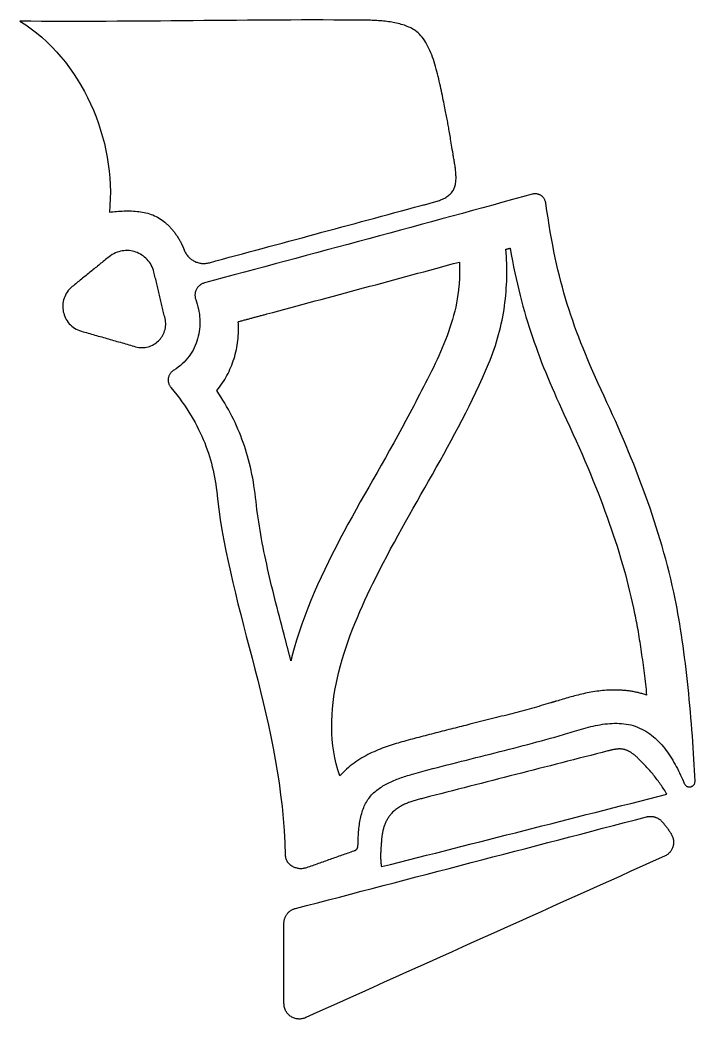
# Model space of a CAD drawing. Header units: metres. Extents: x 90.4 to 135.4, y -149.6 to -83.
import ezdxf

# ---------------------------------------------------------------- set-up
doc = ezdxf.new("R2010")
doc.units = ezdxf.units.M

msp = doc.modelspace()

# ---------------------------------------------------------------- linework, layer by layer
for points in [[(119.247158, -91.962986), (119.220234, -91.799918), (119.19458, -91.64447), (119.170196, -91.496388), (119.147082, -91.355164), (119.124984, -91.22029), (119.103648, -91.091258), (119.083328, -90.96756), (119.06377, -90.848688), (119.04472, -90.734134), (119.026178, -90.623644), (119.008144, -90.516456), (118.990364, -90.412316), (118.972838, -90.310462), (118.955566, -90.21064), (118.938294, -90.112342), (118.921022, -90.01506), (118.90375, -89.91854), (118.886224, -89.82202), (118.868444, -89.724992), (118.850156, -89.627202), (118.83136, -89.528142), (118.812056, -89.42705), (118.79199, -89.323672), (118.771162, -89.2175), (118.749318, -89.108026), (118.726458, -88.994742), (118.702582, -88.877394), (118.677436, -88.75522), (118.65102, -88.627966), (118.623334, -88.49487), (118.594124, -88.355678), (118.56339, -88.209882), (118.531132, -88.057228), (118.49862, -87.90178), (118.4656, -87.7443), (118.431818, -87.584788), (118.397274, -87.423752), (118.361714, -87.261446), (118.325138, -87.098378), (118.287546, -86.934548), (118.24843, -86.770464), (118.208044, -86.606634), (118.166134, -86.443312), (118.1227, -86.280752), (118.077488, -86.119208), (118.030244, -85.959188), (117.980968, -85.800946), (117.92966, -85.64499), (117.876066, -85.491574), (117.820186, -85.340952), (117.761766, -85.193378), (117.700806, -85.04936), (117.637052, -84.909152), (117.570504, -84.773262), (117.500908, -84.641944), (117.428264, -84.515452), (117.352318, -84.39404), (117.27307, -84.278216), (117.190266, -84.168234), (117.103906, -84.064602), (117.01399, -83.967574), (116.920264, -83.877404), (116.822474, -83.7946), (116.72062, -83.719162), (116.640102, -83.66633), (116.556282, -83.616292), (116.469414, -83.568794), (116.379752, -83.523836), (116.28755, -83.481418), (116.192808, -83.44154), (116.09578, -83.403948), (115.99672, -83.368642), (115.895628, -83.335622), (115.792758, -83.304634), (115.688364, -83.275932), (115.582446, -83.249262), (115.475512, -83.22437), (115.367308, -83.20151), (115.258342, -83.180428), (115.148614, -83.161124), (115.038378, -83.143344), (114.927888, -83.127088), (114.817144, -83.112356), (114.7064, -83.099148), (114.59591, -83.087464), (114.485674, -83.07705), (114.375946, -83.067906), (114.26698, -83.059778), (114.15903, -83.05292), (114.052096, -83.047078), (113.946432, -83.041998), (113.842038, -83.037934), (113.739168, -83.034632), (113.638076, -83.032092), (113.539016, -83.030314), (113.441988, -83.029044), (112.72647, -83.02244), (112.009682, -83.017614), (111.291878, -83.014312), (110.573058, -83.012534), (109.853222, -83.012026), (109.132624, -83.012534), (108.411264, -83.014312), (107.689142, -83.017106), (106.966512, -83.020662), (106.243374, -83.02498), (105.519728, -83.03006), (104.795574, -83.035648), (104.071166, -83.041744), (103.346504, -83.048094), (102.621588, -83.054698), (101.896672, -83.061302), (101.171756, -83.067906), (100.44684, -83.07451), (99.722178, -83.08086), (98.99777, -83.086956), (98.273616, -83.092544), (97.54997, -83.097624), (96.826832, -83.101942), (96.104202, -83.105498), (95.38208, -83.108292), (94.66072, -83.11007), (93.940122, -83.110578), (93.220286, -83.11007), (92.501466, -83.108038), (91.783662, -83.104736), (91.066874, -83.09991), (90.351356, -83.093306), (90.731848, -83.338416), (91.101672, -83.599782), (91.460828, -83.876642), (91.809062, -84.168488), (92.14612, -84.474812), (92.471748, -84.794598), (92.785946, -85.127592), (93.08846, -85.473032), (93.379036, -85.830156), (93.65742, -86.198456), (93.923358, -86.57717), (94.17685, -86.96579), (94.417642, -87.363554), (94.64548, -87.769954), (94.860364, -88.184228), (95.061786, -88.605868), (95.249746, -89.034112), (95.42399, -89.468452), (95.584264, -89.908126), (95.730568, -90.352626), (95.862648, -90.80119), (95.98025, -91.25331), (96.08312, -91.708224), (96.171004, -92.165424), (96.243902, -92.624148), (96.30156, -93.083888), (96.343724, -93.543882), (96.37014, -94.003368), (96.380808, -94.461838), (96.37522, -94.918784), (96.353376, -95.373444), (96.315276, -95.82531), (96.435418, -95.810832), (96.556576, -95.79737), (96.678496, -95.784924), (96.801178, -95.773748), (96.924368, -95.763842), (97.048066, -95.75546), (97.172018, -95.748856), (97.296224, -95.74403), (97.42043, -95.740982), (97.544636, -95.739966), (97.668588, -95.741236), (97.792286, -95.744792), (97.91573, -95.750634), (98.038412, -95.759016), (98.160586, -95.770192), (98.281998, -95.784162), (98.402394, -95.800926), (98.521774, -95.820992), (98.640138, -95.844106), (98.757232, -95.870522), (98.873056, -95.900494), (98.987356, -95.934022), (99.099878, -95.97136), (99.210876, -96.012508), (99.319842, -96.057466), (99.42703, -96.106488), (99.531932, -96.159828), (99.634802, -96.217486), (99.735132, -96.279716), (99.833176, -96.346518), (99.92868, -96.418146), (100.02139, -96.4946), (100.066094, -96.533716), (100.110036, -96.57334), (100.15347, -96.613726), (100.196396, -96.65462), (100.238814, -96.696022), (100.280724, -96.737932), (100.322126, -96.78035), (100.362766, -96.823276), (100.402898, -96.866964), (100.442522, -96.91116), (100.481638, -96.955864), (100.519992, -97.001076), (100.557838, -97.046796), (100.595176, -97.09277), (100.631752, -97.139252), (100.66782, -97.186242), (100.70338, -97.23374), (100.738178, -97.281746), (100.772468, -97.330006), (100.805996, -97.378774), (100.839016, -97.42805), (100.871274, -97.47758), (100.903024, -97.527618), (100.934012, -97.578164), (100.964492, -97.628964), (100.99421, -97.680272), (101.02342, -97.731834), (101.051868, -97.78365), (101.079808, -97.835974), (101.106986, -97.888552), (101.133656, -97.941638), (101.159564, -97.994978), (101.164136, -98.004376), (101.168708, -98.014028), (101.17328, -98.023934), (101.177852, -98.03384), (101.182424, -98.044), (101.186996, -98.05416), (101.191568, -98.064574), (101.19614, -98.074988), (101.200712, -98.085656), (101.205284, -98.096324), (101.209856, -98.107246), (101.214428, -98.118168), (101.219, -98.129344), (101.223572, -98.14052), (101.228144, -98.151696), (101.232716, -98.163126), (101.237542, -98.174556), (101.242368, -98.18624), (101.247194, -98.197924), (101.25202, -98.209608), (101.256846, -98.221546), (101.261672, -98.233484), (101.266498, -98.245422), (101.271324, -98.257614), (101.27615, -98.269806), (101.280976, -98.281998), (101.285802, -98.294444), (101.290628, -98.30689), (101.295708, -98.319336), (101.300788, -98.331782), (101.305868, -98.344482), (101.310948, -98.357182), (101.336856, -98.41865), (101.365558, -98.478086), (101.3968, -98.535744), (101.430328, -98.591624), (101.466142, -98.645472), (101.504242, -98.697288), (101.544628, -98.747072), (101.587046, -98.794824), (101.631242, -98.84029), (101.67747, -98.883724), (101.725476, -98.924872), (101.77526, -98.963734), (101.826568, -99.00031), (101.8794, -99.034346), (101.933502, -99.066096), (101.989128, -99.095306), (102.046024, -99.121976), (102.103936, -99.146106), (102.162864, -99.167696), (102.222808, -99.186746), (102.283768, -99.203002), (102.34549, -99.216464), (102.407974, -99.227132), (102.470966, -99.235006), (102.534466, -99.240086), (102.598474, -99.242372), (102.662736, -99.24161), (102.727252, -99.2378), (102.792022, -99.230942), (102.856792, -99.221036), (102.921562, -99.208082), (102.986332, -99.191826), (103.428038, -99.0727), (103.869744, -98.953574), (104.31145, -98.834448), (104.753156, -98.715322), (105.194862, -98.596196), (105.636568, -98.47707), (106.078274, -98.357944), (106.51998, -98.238818), (106.961686, -98.119692), (107.403392, -98.000566), (107.845098, -97.88144), (108.286804, -97.762314), (108.72851, -97.643188), (109.170216, -97.524062), (109.611922, -97.404936), (110.053628, -97.28581), (110.495334, -97.166684), (110.93704, -97.047558), (111.378746, -96.928432), (111.820452, -96.809306), (112.262158, -96.69018), (112.703864, -96.571054), (113.14557, -96.451928), (113.587276, -96.332802), (114.028982, -96.213676), (114.470688, -96.09455), (114.912394, -95.975424), (115.3541, -95.856298), (115.795806, -95.737172), (116.237512, -95.618046), (116.679218, -95.49892), (117.120924, -95.379794), (117.191282, -95.361506), (117.263164, -95.343218), (117.336316, -95.32493), (117.410738, -95.306388), (117.486176, -95.287846), (117.562376, -95.268796), (117.639084, -95.249492), (117.7163, -95.22968), (117.79377, -95.209106), (117.871494, -95.188024), (117.949218, -95.16618), (118.026688, -95.14332), (118.103904, -95.119444), (118.180358, -95.094552), (118.256304, -95.06839), (118.331234, -95.040958), (118.405148, -95.012256), (118.477792, -94.98203), (118.549166, -94.95028), (118.618762, -94.916752), (118.68658, -94.881446), (118.75262, -94.844362), (118.816628, -94.805246), (118.87835, -94.764098), (118.937532, -94.720918), (118.994174, -94.675452), (119.048022, -94.627446), (119.098822, -94.577154), (119.146574, -94.524322), (119.191024, -94.46895), (119.231918, -94.410784), (119.269256, -94.349824), (119.299228, -94.292928), (119.325898, -94.233746), (119.34952, -94.172024), (119.370094, -94.10827), (119.387874, -94.04223), (119.40286, -93.974412), (119.415306, -93.904816), (119.425212, -93.833442), (119.432832, -93.760544), (119.438166, -93.686122), (119.441468, -93.61043), (119.442738, -93.533722), (119.44223, -93.455998), (119.439944, -93.377258), (119.436134, -93.297756), (119.4308, -93.217746), (119.423942, -93.137228), (119.416068, -93.056456), (119.406924, -92.97543), (119.396764, -92.894404), (119.385842, -92.813378), (119.374158, -92.732606), (119.361966, -92.652088), (119.349266, -92.572078), (119.336312, -92.492576), (119.323104, -92.413836), (119.309642, -92.335858), (119.296434, -92.258896), (119.283226, -92.183204), (119.270272, -92.108782), (119.257826, -92.03563), (119.245888, -91.964002)], [(134.057644, -121.599452), (133.963156, -121.153936), (133.86435, -120.710706), (133.76148, -120.270016), (133.6548, -119.831612), (133.544056, -119.39524), (133.429502, -118.961154), (133.311138, -118.5291), (133.189218, -118.098824), (133.063488, -117.670326), (132.934202, -117.243606), (132.80136, -116.81841), (132.665216, -116.394738), (132.525516, -115.97259), (132.382514, -115.551712), (132.236464, -115.132104), (132.087112, -114.713512), (131.934712, -114.295936), (131.779264, -113.879376), (131.620768, -113.463578), (131.459224, -113.048542), (131.294886, -112.634268), (131.127754, -112.220502), (130.958082, -111.807244), (130.785616, -111.39424), (130.61061, -110.98149), (130.433064, -110.568994), (130.252978, -110.156498), (130.070606, -109.744002), (129.885948, -109.331252), (129.699004, -108.918248), (129.509774, -108.50499), (129.318512, -108.091478), (129.121662, -107.665774), (128.931416, -107.249214), (128.74752, -106.841036), (128.569974, -106.440732), (128.398524, -106.047286), (128.232916, -105.659936), (128.072896, -105.27792), (127.918464, -104.900476), (127.769366, -104.527096), (127.625602, -104.156764), (127.486918, -103.788718), (127.35306, -103.422196), (127.223774, -103.056436), (127.09906, -102.690676), (126.978664, -102.324154), (126.862332, -101.956108), (126.750064, -101.585776), (126.641606, -101.212142), (126.536958, -100.834698), (126.435612, -100.452682), (126.337568, -100.065332), (126.242826, -99.671886), (126.150878, -99.271328), (126.061978, -98.86315), (125.975618, -98.44659), (125.891798, -98.020632), (125.810264, -97.584768), (125.730762, -97.138236), (125.653292, -96.68002), (125.5776, -96.209612), (125.503432, -95.725996), (125.430788, -95.228664), (125.423676, -95.187008), (125.414786, -95.146622), (125.403864, -95.107252), (125.391164, -95.069152), (125.376686, -95.032068), (125.36043, -94.996254), (125.34265, -94.96171), (125.323092, -94.928436), (125.30201, -94.896686), (125.279404, -94.866206), (125.255528, -94.83725), (125.230128, -94.809818), (125.203458, -94.78391), (125.175518, -94.759526), (125.146308, -94.736666), (125.116082, -94.71533), (125.084586, -94.695772), (125.052074, -94.677992), (125.018546, -94.66199), (124.984256, -94.647766), (124.94895, -94.63532), (124.912882, -94.624652), (124.876052, -94.616016), (124.838714, -94.609158), (124.800614, -94.604332), (124.762006, -94.601538), (124.72289, -94.600776), (124.683266, -94.602046), (124.643134, -94.605602), (124.602748, -94.61119), (124.562108, -94.619064), (124.521214, -94.629224), (123.873768, -94.807532), (123.219972, -94.98711), (122.560334, -95.167958), (121.895362, -95.350076), (121.22531, -95.53321), (120.550432, -95.71736), (119.87149, -95.902272), (119.188484, -96.087946), (118.502176, -96.274382), (117.812566, -96.46158), (117.120416, -96.649286), (116.42598, -96.837246), (115.729512, -97.025714), (115.03152, -97.214182), (114.332512, -97.402904), (113.632742, -97.591626), (112.932718, -97.780348), (112.232694, -97.968816), (111.533178, -98.157284), (110.834678, -98.345244), (110.137194, -98.53295), (109.441488, -98.720148), (108.747814, -98.906584), (108.05668, -99.092258), (107.36834, -99.27717), (106.683302, -99.46132), (106.00182, -99.644454), (105.324402, -99.826572), (104.651302, -100.00742), (103.983028, -100.186998), (103.319834, -100.365306), (102.662228, -100.54209), (102.618286, -100.555044), (102.575614, -100.570284), (102.534212, -100.587556), (102.49408, -100.60686), (102.455218, -100.627942), (102.417626, -100.650802), (102.381558, -100.67544), (102.34676, -100.701856), (102.313486, -100.729796), (102.281736, -100.75926), (102.251764, -100.790248), (102.223316, -100.822506), (102.196646, -100.856034), (102.171754, -100.890832), (102.14864, -100.9269), (102.127304, -100.963984), (102.108, -101.002084), (102.090474, -101.040946), (102.07498, -101.08057), (102.061518, -101.120956), (102.050088, -101.162104), (102.040944, -101.20376), (102.033832, -101.245924), (102.029006, -101.288596), (102.026466, -101.331522), (102.026212, -101.374702), (102.028244, -101.418136), (102.032816, -101.461824), (102.039928, -101.505512), (102.049326, -101.5492), (102.061518, -101.592634), (102.07625, -101.636068), (102.132892, -101.79812), (102.18293, -101.961442), (102.226618, -102.12578), (102.263956, -102.29088), (102.29469, -102.456742), (102.319074, -102.622858), (102.336854, -102.789228), (102.348284, -102.955598), (102.35311, -103.121714), (102.351332, -103.287322), (102.34295, -103.452168), (102.328218, -103.615998), (102.306882, -103.778812), (102.278688, -103.940102), (102.24389, -104.099868), (102.202488, -104.257856), (102.154482, -104.413812), (102.099618, -104.567482), (102.03815, -104.718612), (101.970078, -104.867202), (101.895148, -105.012744), (101.81336, -105.155238), (101.724968, -105.29443), (101.629718, -105.430066), (101.52761, -105.561892), (101.418644, -105.689654), (101.30282, -105.813098), (101.180138, -105.932224), (101.050598, -106.046778), (100.913946, -106.156252), (100.770436, -106.260646), (100.620068, -106.359706), (100.581714, -106.385106), (100.545138, -106.411776), (100.510594, -106.439716), (100.478082, -106.468926), (100.447348, -106.499406), (100.418646, -106.530902), (100.391976, -106.563414), (100.367338, -106.596942), (100.344732, -106.631232), (100.324158, -106.666284), (100.305616, -106.702098), (100.28936, -106.738674), (100.275136, -106.775758), (100.262944, -106.813604), (100.253038, -106.851958), (100.245164, -106.890566), (100.239576, -106.929682), (100.23602, -106.969052), (100.23475, -107.008676), (100.235512, -107.0483), (100.23856, -107.087924), (100.243894, -107.127802), (100.251514, -107.167426), (100.26142, -107.20705), (100.273358, -107.24642), (100.287582, -107.285536), (100.304346, -107.324398), (100.323396, -107.362752), (100.344732, -107.400852), (100.368354, -107.438444), (100.394262, -107.475274), (100.42271, -107.511596), (100.618036, -107.752896), (100.805234, -107.992164), (100.984558, -108.2294), (101.156008, -108.464858), (101.320092, -108.698792), (101.476556, -108.931202), (101.625908, -109.162342), (101.768148, -109.392212), (101.90353, -109.621066), (102.032308, -109.849158), (102.154482, -110.076488), (102.270306, -110.303056), (102.380034, -110.529116), (102.48392, -110.754922), (102.581964, -110.980474), (102.67442, -111.206026), (102.761288, -111.431832), (102.843076, -111.657892), (102.919784, -111.884206), (102.991666, -112.111282), (103.058722, -112.338866), (103.121206, -112.567466), (103.179372, -112.797082), (103.233474, -113.027714), (103.283512, -113.259616), (103.329994, -113.493042), (103.372666, -113.727992), (103.412036, -113.96472), (103.448104, -114.203226), (103.481124, -114.443764), (103.51135, -114.686334), (103.538782, -114.93119), (103.620062, -115.621562), (103.716328, -116.313712), (103.826564, -117.008148), (103.949754, -117.704616), (104.084882, -118.40337), (104.230424, -119.104664), (104.385618, -119.808752), (104.549194, -120.515634), (104.719882, -121.22531), (104.896666, -121.938034), (105.07853, -122.65406), (105.264204, -123.373388), (105.452672, -124.096018), (105.642664, -124.822458), (105.833164, -125.552708), (106.022902, -126.286768), (106.210862, -127.024892), (106.396028, -127.76708), (106.57713, -128.51384), (106.752898, -129.264918), (106.922316, -130.020568), (107.084368, -130.781044), (107.237784, -131.546346), (107.381548, -132.316728), (107.51439, -133.092444), (107.635294, -133.873494), (107.74299, -134.659878), (107.836462, -135.45185), (107.91444, -136.249664), (107.975908, -137.05332), (108.01985, -137.863072), (108.044996, -138.67892), (108.048552, -138.740896), (108.056426, -138.801094), (108.068618, -138.859514), (108.084874, -138.916156), (108.10494, -138.970766), (108.128816, -139.023344), (108.156248, -139.07389), (108.186982, -139.122404), (108.220764, -139.168886), (108.257594, -139.213082), (108.297472, -139.254992), (108.33989, -139.294616), (108.384848, -139.3317), (108.432092, -139.366498), (108.481622, -139.398756), (108.533184, -139.428474), (108.586524, -139.455652), (108.641388, -139.480036), (108.697776, -139.501626), (108.755434, -139.520422), (108.814362, -139.536424), (108.874052, -139.549632), (108.934504, -139.559792), (108.995718, -139.566904), (109.05744, -139.570968), (109.119416, -139.571984), (109.181392, -139.569698), (109.243368, -139.564364), (109.30509, -139.555728), (109.366304, -139.54379), (109.42701, -139.528296), (109.486954, -139.509246), (109.585252, -139.474448), (109.68355, -139.43965), (109.781848, -139.404852), (109.880146, -139.370054), (109.978444, -139.335256), (110.076742, -139.300458), (110.17504, -139.26566), (110.273338, -139.230862), (110.371636, -139.196064), (110.469934, -139.161266), (110.568232, -139.126468), (110.66653, -139.09167), (110.764828, -139.056872), (110.863126, -139.022074), (110.961424, -138.987276), (111.059722, -138.952478), (111.15802, -138.91768), (111.256318, -138.882882), (111.354616, -138.848084), (111.452914, -138.813286), (111.551212, -138.778488), (111.64951, -138.74369), (111.747808, -138.708892), (111.846106, -138.674094), (111.944404, -138.639296), (112.042702, -138.604498), (112.141, -138.5697), (112.239298, -138.534902), (112.337596, -138.500104), (112.435894, -138.465306), (112.534192, -138.430508), (112.63249, -138.39571), (112.646714, -138.392408), (112.660684, -138.388598), (112.6744, -138.38428), (112.687862, -138.379454), (112.70107, -138.373866), (112.714024, -138.36777), (112.72647, -138.361166), (112.738662, -138.354054), (112.7506, -138.346434), (112.76203, -138.33856), (112.773206, -138.330178), (112.783874, -138.321288), (112.794288, -138.31189), (112.804194, -138.302238), (112.813592, -138.292078), (112.822736, -138.281664), (112.831372, -138.270742), (112.8395, -138.259566), (112.84712, -138.247882), (112.854486, -138.235944), (112.861344, -138.223752), (112.867694, -138.211306), (112.873536, -138.198606), (112.87887, -138.185652), (112.883442, -138.172444), (112.887506, -138.158982), (112.891062, -138.145266), (112.89411, -138.131296), (112.89665, -138.117072), (112.898428, -138.102594), (112.899698, -138.088116), (112.90046, -138.073384), (112.903508, -137.954766), (112.907064, -137.836148), (112.911382, -137.717784), (112.916462, -137.599674), (112.922304, -137.481818), (112.929162, -137.36447), (112.93729, -137.24763), (112.946434, -137.131298), (112.956848, -137.015728), (112.968532, -136.90092), (112.98174, -136.787128), (112.996472, -136.674098), (113.012728, -136.562084), (113.030762, -136.45134), (113.050574, -136.341866), (113.072164, -136.233662), (113.095786, -136.126728), (113.12144, -136.021318), (113.149126, -135.917432), (113.179098, -135.81507), (113.211356, -135.714486), (113.246154, -135.61568), (113.283492, -135.518906), (113.32337, -135.424164), (113.365788, -135.331454), (113.411, -135.240776), (113.459006, -135.152384), (113.51006, -135.066278), (113.564162, -134.982712), (113.621312, -134.901686), (113.681764, -134.8232), (113.745518, -134.747254), (113.809272, -134.676896), (113.875566, -134.60857), (113.944146, -134.542276), (114.015012, -134.47776), (114.08791, -134.415022), (114.163094, -134.354316), (114.24031, -134.295388), (114.319304, -134.237984), (114.40033, -134.182358), (114.483134, -134.128256), (114.567716, -134.075932), (114.654076, -134.025132), (114.74196, -133.975856), (114.831368, -133.92785), (114.9223, -133.881368), (115.014502, -133.836156), (115.107974, -133.792214), (115.202716, -133.749796), (115.298728, -133.708394), (115.395756, -133.668262), (115.4938, -133.6294), (115.59286, -133.591554), (115.692936, -133.554724), (115.793774, -133.51891), (115.895374, -133.484112), (115.997736, -133.450076), (116.100606, -133.417056), (116.203984, -133.384798), (116.30787, -133.353302), (116.412264, -133.322568), (116.516912, -133.292596), (116.621814, -133.263132), (116.936774, -133.176518), (117.25275, -133.090666), (117.569996, -133.005576), (117.888004, -132.921248), (118.207028, -132.837682), (118.52656, -132.754624), (118.8466, -132.672074), (119.167148, -132.590032), (119.48795, -132.508498), (119.808752, -132.427218), (120.129554, -132.346446), (120.450102, -132.265928), (120.770396, -132.185664), (121.090182, -132.105654), (121.40946, -132.025644), (121.727976, -131.945888), (122.045476, -131.866132), (122.36196, -131.786376), (122.677428, -131.70662), (122.991372, -131.626864), (123.304046, -131.546854), (123.614942, -131.46659), (123.924314, -131.386072), (124.231654, -131.3053), (124.536962, -131.224274), (124.840238, -131.14274), (125.141228, -131.060952), (125.439932, -130.978656), (125.735842, -130.895852), (126.029212, -130.812286), (126.319788, -130.728212), (126.607316, -130.643376), (126.751842, -130.599942), (126.897892, -130.555746), (127.045466, -130.510788), (127.194564, -130.465576), (127.344932, -130.42011), (127.49657, -130.374898), (127.649478, -130.330194), (127.803402, -130.285998), (127.958088, -130.242818), (128.11379, -130.200908), (128.270254, -130.160522), (128.427226, -130.121914), (128.584706, -130.085592), (128.742694, -130.051556), (128.900936, -130.02006), (129.059432, -129.991612), (129.218182, -129.966212), (129.376932, -129.944368), (129.535682, -129.92608), (129.694178, -129.911856), (129.85242, -129.90195), (130.010408, -129.896616), (130.167888, -129.895854), (130.32486, -129.900426), (130.48107, -129.910332), (130.636518, -129.925826), (130.791204, -129.947162), (130.944874, -129.974594), (131.097528, -130.00863), (131.248912, -130.04927), (131.39928, -130.097022), (131.548124, -130.151886), (131.69265, -130.212846), (131.83362, -130.279648), (131.971034, -130.352038), (132.104892, -130.429762), (132.235194, -130.51282), (132.362194, -130.600704), (132.485892, -130.693414), (132.606288, -130.790442), (132.723382, -130.891788), (132.837428, -130.997198), (132.948426, -131.106672), (133.056376, -131.219702), (133.161278, -131.336034), (133.263132, -131.455668), (133.362192, -131.57835), (133.458458, -131.703826), (133.55193, -131.831842), (133.642862, -131.962144), (133.731, -132.094478), (133.816598, -132.228844), (133.899656, -132.364734), (133.980428, -132.502148), (134.05866, -132.640832), (134.134606, -132.780532), (134.208266, -132.920994), (134.27964, -133.061964), (134.348982, -133.203442), (134.416292, -133.34492), (134.481316, -133.486398), (134.544562, -133.627622), (134.605776, -133.768338), (134.665212, -133.908292), (134.681468, -133.94309), (134.70001, -133.97484), (134.720584, -134.003542), (134.74319, -134.02945), (134.76732, -134.052564), (134.792974, -134.072884), (134.820152, -134.09041), (134.848346, -134.105142), (134.877556, -134.117334), (134.907528, -134.126732), (134.938008, -134.13359), (134.968996, -134.137908), (134.999984, -134.139686), (135.031226, -134.138924), (135.062214, -134.135876), (135.092948, -134.130288), (135.123174, -134.122414), (135.152638, -134.112254), (135.181086, -134.099808), (135.208518, -134.085076), (135.23468, -134.068058), (135.259318, -134.049008), (135.282432, -134.027672), (135.303768, -134.004304), (135.323072, -133.978904), (135.34009, -133.951726), (135.354822, -133.922516), (135.367014, -133.891274), (135.376412, -133.858254), (135.383016, -133.823456), (135.386318, -133.78688), (135.386318, -133.748526), (135.371078, -133.392164), (135.353806, -133.02869), (135.334756, -132.658612), (135.313674, -132.282438), (135.290814, -131.90093), (135.266176, -131.514596), (135.23976, -131.12369), (135.211566, -130.729228), (135.181594, -130.331464), (135.149844, -129.93116), (135.116316, -129.52857), (135.08101, -129.124456), (135.04418, -128.71958), (135.005572, -128.314196), (134.96544, -127.909066), (134.923784, -127.504698), (134.880604, -127.1016), (134.835646, -126.700534), (134.789418, -126.301754), (134.741666, -125.906022), (134.69239, -125.513846), (134.64159, -125.125988), (134.58952, -124.742702), (134.535926, -124.36475), (134.481062, -123.99264), (134.424928, -123.62688), (134.367524, -123.268232), (134.30885, -122.91695), (134.248906, -122.573796), (134.187692, -122.239278), (134.125208, -121.914158), (134.061454, -121.59869)], [(96.293178, -98.797872), (96.21647, -98.860102), (96.139762, -98.922332), (96.063054, -98.984562), (95.986346, -99.046792), (95.909638, -99.109022), (95.83293, -99.171252), (95.756222, -99.233482), (95.679514, -99.295712), (95.602806, -99.357942), (95.526098, -99.420172), (95.44939, -99.482402), (95.372682, -99.544632), (95.295974, -99.606862), (95.219266, -99.669092), (95.142558, -99.731322), (95.06585, -99.793552), (94.989142, -99.855782), (94.912434, -99.918012), (94.835726, -99.980242), (94.759018, -100.042472), (94.68231, -100.104702), (94.605602, -100.166932), (94.528894, -100.229162), (94.452186, -100.291392), (94.375478, -100.353622), (94.29877, -100.415852), (94.222062, -100.478082), (94.145354, -100.540312), (94.068646, -100.602542), (93.991938, -100.664772), (93.91523, -100.727002), (93.838522, -100.789232), (93.742002, -100.873306), (93.653864, -100.961952), (93.573854, -101.054916), (93.501972, -101.151436), (93.437964, -101.251512), (93.382084, -101.354382), (93.334078, -101.459792), (93.293692, -101.567488), (93.26118, -101.676962), (93.236288, -101.787706), (93.218762, -101.899466), (93.208856, -102.011734), (93.206316, -102.124256), (93.210888, -102.236524), (93.222826, -102.34803), (93.241876, -102.45852), (93.268038, -102.56774), (93.301058, -102.674928), (93.340936, -102.77983), (93.387672, -102.882192), (93.441012, -102.981506), (93.500956, -103.077264), (93.567504, -103.169212), (93.640656, -103.257096), (93.720158, -103.340154), (93.80601, -103.418132), (93.897958, -103.490776), (93.996002, -103.557578), (94.100142, -103.61803), (94.210378, -103.671878), (94.326456, -103.718614), (94.448376, -103.757984), (94.561406, -103.790242), (94.674436, -103.8225), (94.787466, -103.854758), (94.900496, -103.887016), (95.013526, -103.919274), (95.126556, -103.951532), (95.239586, -103.98379), (95.352616, -104.016048), (95.465646, -104.048306), (95.578676, -104.080564), (95.691706, -104.112822), (95.804736, -104.14508), (95.917766, -104.177338), (96.030796, -104.209596), (96.143826, -104.241854), (96.256856, -104.274112), (96.369886, -104.30637), (96.482916, -104.338628), (96.595946, -104.370886), (96.708976, -104.403144), (96.822006, -104.435402), (96.935036, -104.46766), (97.048066, -104.499918), (97.161096, -104.532176), (97.274126, -104.564434), (97.387156, -104.596692), (97.500186, -104.62895), (97.613216, -104.661208), (97.726246, -104.693466), (97.839276, -104.725724), (97.952306, -104.757982), (98.065336, -104.79024), (98.173794, -104.817164), (98.28149, -104.836214), (98.388424, -104.847644), (98.494088, -104.851962), (98.598482, -104.848914), (98.701098, -104.839008), (98.801936, -104.822498), (98.900742, -104.799638), (98.997262, -104.770428), (99.090988, -104.735376), (99.18192, -104.694482), (99.269804, -104.648), (99.35464, -104.596184), (99.43592, -104.539288), (99.51339, -104.477566), (99.586796, -104.411272), (99.656138, -104.34066), (99.720908, -104.26573), (99.781106, -104.18699), (99.836224, -104.10444), (99.886262, -104.018334), (99.930966, -103.92918), (99.970082, -103.836978), (100.003102, -103.741982), (100.030026, -103.644192), (100.0506, -103.544116), (100.064824, -103.442008), (100.07219, -103.337868), (100.072444, -103.232204), (100.065332, -103.125016), (100.050854, -103.016558), (100.028502, -102.907084), (100.005388, -102.810564), (99.982274, -102.714044), (99.95916, -102.617524), (99.936046, -102.521004), (99.912932, -102.424484), (99.889818, -102.327964), (99.866704, -102.231444), (99.84359, -102.134924), (99.820476, -102.038404), (99.797362, -101.941884), (99.774248, -101.845364), (99.751134, -101.748844), (99.72802, -101.652324), (99.704906, -101.555804), (99.681792, -101.459284), (99.658678, -101.362764), (99.635564, -101.266244), (99.61245, -101.169724), (99.589336, -101.073204), (99.566222, -100.976684), (99.543108, -100.880164), (99.519994, -100.783644), (99.49688, -100.687124), (99.473766, -100.590604), (99.450652, -100.494084), (99.427538, -100.397564), (99.404424, -100.301044), (99.38131, -100.204524), (99.358196, -100.108004), (99.335082, -100.011484), (99.311968, -99.914964), (99.288854, -99.818444), (99.255072, -99.695254), (99.214178, -99.57689), (99.166426, -99.463352), (99.11207, -99.354894), (99.051618, -99.251516), (98.98507, -99.153472), (98.913188, -99.060508), (98.835972, -98.973132), (98.75393, -98.891344), (98.667316, -98.815144), (98.576638, -98.744786), (98.481896, -98.68027), (98.383852, -98.62185), (98.282506, -98.569526), (98.178366, -98.523298), (98.071686, -98.48342), (97.96272, -98.450146), (97.851976, -98.423476), (97.739708, -98.40341), (97.62617, -98.390202), (97.51187, -98.383852), (97.397062, -98.384614), (97.282, -98.392488), (97.167192, -98.407474), (97.052892, -98.429826), (96.939354, -98.459798), (96.826832, -98.49739), (96.715834, -98.542602), (96.606614, -98.595688), (96.49968, -98.656648), (96.395286, -98.725736), (96.293686, -98.802952)], [(115.82146, -131.142232), (115.697254, -131.17703), (115.57127, -131.213352), (115.443508, -131.250944), (115.314222, -131.290314), (115.183666, -131.331208), (115.05184, -131.37388), (114.918744, -131.418584), (114.784886, -131.465066), (114.650266, -131.51358), (114.514884, -131.56438), (114.378994, -131.617466), (114.24285, -131.672838), (114.106452, -131.730496), (113.970054, -131.790694), (113.83391, -131.853432), (113.69802, -131.918964), (113.562384, -131.98729), (113.42751, -132.05841), (113.293144, -132.132578), (113.159794, -132.209794), (113.02746, -132.290058), (112.896396, -132.373624), (112.766602, -132.460492), (112.638332, -132.550916), (112.511586, -132.644642), (112.386618, -132.742178), (112.263682, -132.84327), (112.142778, -132.948172), (112.02416, -133.056884), (111.907828, -133.16966), (111.794036, -133.2865), (111.682784, -133.407658), (111.556038, -133.010402), (111.44758, -132.610352), (111.356902, -132.208016), (111.283242, -131.803648), (111.226092, -131.397248), (111.184944, -130.98907), (111.15929, -130.579622), (111.148368, -130.168904), (111.15167, -129.75717), (111.168942, -129.344674), (111.199422, -128.93167), (111.242348, -128.518412), (111.297466, -128.105154), (111.364014, -127.69215), (111.441484, -127.279654), (111.529368, -126.86792), (111.627158, -126.457202), (111.734346, -126.0475), (111.85017, -125.639322), (111.974122, -125.232922), (112.105694, -124.8283), (112.244378, -124.425964), (112.389412, -124.025914), (112.540542, -123.628404), (112.697006, -123.233942), (112.858296, -122.842528), (113.023904, -122.454416), (113.193322, -122.06986), (113.365788, -121.689114), (113.540794, -121.312432), (113.717832, -120.940068), (113.896394, -120.572276), (114.126264, -120.108726), (114.359944, -119.646954), (114.59718, -119.187214), (114.837718, -118.728998), (115.081304, -118.272306), (115.32743, -117.817138), (115.576096, -117.362986), (115.82654, -116.90985), (116.078762, -116.45773), (116.332508, -116.006372), (116.58727, -115.555522), (116.842794, -115.104926), (117.098572, -114.654584), (117.354604, -114.204242), (117.610382, -113.7539), (117.865652, -113.303304), (118.12016, -112.8522), (118.373398, -112.400588), (118.625112, -111.948214), (118.875048, -111.494824), (119.122952, -111.040418), (119.368316, -110.584742), (119.610886, -110.127796), (119.850408, -109.669326), (120.086628, -109.209078), (120.319038, -108.746798), (120.547384, -108.282486), (120.771412, -107.815888), (120.990868, -107.347004), (121.205244, -106.87558), (121.414286, -106.401362), (121.61774, -105.92435), (121.717562, -105.680764), (121.812558, -105.437686), (121.902728, -105.195116), (121.988326, -104.953054), (122.069352, -104.711246), (122.145806, -104.469946), (122.217942, -104.229154), (122.285506, -103.988616), (122.348752, -103.748586), (122.407934, -103.50881), (122.462798, -103.269542), (122.513598, -103.030528), (122.560334, -102.791768), (122.60326, -102.553262), (122.642122, -102.315264), (122.677174, -102.07752), (122.708416, -101.84003), (122.736102, -101.602794), (122.759978, -101.365812), (122.780298, -101.12883), (122.797316, -100.892102), (122.810778, -100.655628), (122.820938, -100.419408), (122.827796, -100.183188), (122.831352, -99.947222), (122.83186, -99.711256), (122.82932, -99.475544), (122.823732, -99.239832), (122.815096, -99.00412), (122.803666, -98.768662), (122.789442, -98.533204), (122.772424, -98.297746), (122.78106, -98.29546), (122.789696, -98.293174), (122.798332, -98.290888), (122.806968, -98.288602), (122.815604, -98.286316), (122.82424, -98.28403), (122.832876, -98.281744), (122.841512, -98.279458), (122.850148, -98.277172), (122.858784, -98.274886), (122.86742, -98.2726), (122.876056, -98.270314), (122.884692, -98.268028), (122.893328, -98.265742), (122.901964, -98.263456), (122.9106, -98.26117), (122.919236, -98.258884), (122.927872, -98.256598), (122.936508, -98.254312), (122.945144, -98.252026), (122.95378, -98.24974), (122.962416, -98.247454), (122.971052, -98.245168), (122.979688, -98.242882), (122.988324, -98.240596), (122.99696, -98.23831), (123.005596, -98.236024), (123.014232, -98.233738), (123.022868, -98.231452), (123.031504, -98.229166), (123.04014, -98.22688), (123.048776, -98.224594), (123.125484, -98.64598), (123.20397, -99.058222), (123.284488, -99.462082), (123.367038, -99.858068), (123.45162, -100.246434), (123.538488, -100.627942), (123.627642, -101.002846), (123.719082, -101.371654), (123.812808, -101.734874), (123.909074, -102.093014), (124.00788, -102.446582), (124.10948, -102.796086), (124.21362, -103.142034), (124.320554, -103.48468), (124.430536, -103.824786), (124.543312, -104.162606), (124.659136, -104.498648), (124.778008, -104.833674), (124.900182, -105.167938), (125.025658, -105.501948), (125.154436, -105.836212), (125.286516, -106.170984), (125.422152, -106.507026), (125.561344, -106.844846), (125.704092, -107.184698), (125.85065, -107.527344), (126.001018, -107.873038), (126.155196, -108.222288), (126.313438, -108.575602), (126.475744, -108.933488), (126.642114, -109.296454), (126.812548, -109.665008), (127.031242, -110.138464), (127.244094, -110.605062), (127.451358, -111.065056), (127.653034, -111.518446), (127.849122, -111.96574), (128.039622, -112.406938), (128.224788, -112.842548), (128.40462, -113.27257), (128.579372, -113.697512), (128.749044, -114.117374), (128.913636, -114.532664), (129.073148, -114.943382), (129.227834, -115.349782), (129.377694, -115.752118), (129.522982, -116.150898), (129.663698, -116.546122), (129.799842, -116.938044), (129.931668, -117.326918), (130.058922, -117.712998), (130.182112, -118.096538), (130.300984, -118.477792), (130.415792, -118.857014), (130.526536, -119.234458), (130.63347, -119.610124), (130.736594, -119.98452), (130.835908, -120.3579), (130.931666, -120.730518), (131.023868, -121.102374), (131.112514, -121.473976), (131.197604, -121.845324), (131.279392, -122.216926), (131.358132, -122.588782), (131.38785, -122.734324), (131.417314, -122.882152), (131.446524, -123.032012), (131.47548, -123.183904), (131.503928, -123.337828), (131.532122, -123.493784), (131.560062, -123.651518), (131.587748, -123.811284), (131.61518, -123.972828), (131.642358, -124.135896), (131.669028, -124.300742), (131.695444, -124.467112), (131.721606, -124.635006), (131.747514, -124.80417), (131.772914, -124.974858), (131.79806, -125.146816), (131.822952, -125.320044), (131.84759, -125.494288), (131.87172, -125.669548), (131.895596, -125.846078), (131.919218, -126.02337), (131.942332, -126.201678), (131.965192, -126.380748), (131.987798, -126.56058), (132.01015, -126.741174), (132.031994, -126.922276), (132.053584, -127.10414), (132.07492, -127.286512), (132.095748, -127.469138), (132.116322, -127.652272), (132.136642, -127.83566), (132.156454, -128.019302), (132.09397, -127.998474), (132.031232, -127.978408), (131.967986, -127.95885), (131.904486, -127.940054), (131.840732, -127.921766), (131.776724, -127.90424), (131.712462, -127.887222), (131.647946, -127.870966), (131.583176, -127.855472), (131.517898, -127.840486), (131.452366, -127.826262), (131.38658, -127.812546), (131.32054, -127.799592), (131.254246, -127.7874), (131.187698, -127.775716), (131.120896, -127.764794), (131.05384, -127.75438), (130.98653, -127.744728), (130.918966, -127.735838), (130.851148, -127.727456), (130.783076, -127.719836), (130.71475, -127.712724), (130.64617, -127.706374), (130.577336, -127.700786), (130.508248, -127.695706), (130.438906, -127.691388), (130.36931, -127.687832), (130.29946, -127.684784), (130.229356, -127.682498), (130.159252, -127.68072), (130.088894, -127.679704), (130.018282, -127.67945), (129.883662, -127.68072), (129.74955, -127.684276), (129.615946, -127.690118), (129.483104, -127.697992), (129.35077, -127.707898), (129.219198, -127.719836), (129.088388, -127.733552), (128.95834, -127.749046), (128.829054, -127.766318), (128.70053, -127.785114), (128.572768, -127.805434), (128.446022, -127.827278), (128.320038, -127.850392), (128.19507, -127.874776), (128.071118, -127.900176), (127.948182, -127.926592), (127.826262, -127.954024), (127.705358, -127.982472), (127.58547, -128.011682), (127.466852, -128.0414), (127.34925, -128.07188), (127.232918, -128.102868), (127.117856, -128.134364), (127.004064, -128.166114), (126.891542, -128.198118), (126.78029, -128.230376), (126.670562, -128.262634), (126.562104, -128.294892), (126.45517, -128.326896), (126.34976, -128.358646), (126.24562, -128.390142), (126.143004, -128.421384), (126.130558, -128.425194), (126.118366, -128.429004), (126.106174, -128.432814), (126.093982, -128.436624), (126.08179, -128.440434), (126.069598, -128.444244), (126.057406, -128.448054), (126.045214, -128.451864), (126.033022, -128.455674), (126.02083, -128.459484), (126.008638, -128.463294), (125.996446, -128.467104), (125.984254, -128.470914), (125.972062, -128.474724), (125.95987, -128.478534), (125.947678, -128.482344), (125.935486, -128.4859), (125.923294, -128.489456), (125.911102, -128.493012), (125.89891, -128.496568), (125.886718, -128.500124), (125.874526, -128.50368), (125.862334, -128.507236), (125.850396, -128.510792), (125.838458, -128.514348), (125.82652, -128.517904), (125.814582, -128.52146), (125.802644, -128.525016), (125.790706, -128.528572), (125.778768, -128.532128), (125.76683, -128.535684), (125.754892, -128.53924), (125.599444, -128.585214), (125.44298, -128.631188), (125.2855, -128.676908), (125.127258, -128.722374), (124.968, -128.767586), (124.80798, -128.812798), (124.646944, -128.857756), (124.485146, -128.90246), (124.322586, -128.947164), (124.15901, -128.991868), (123.994672, -129.036318), (123.829572, -129.080768), (123.66371, -129.124964), (123.496832, -129.16916), (123.329192, -129.213356), (123.16079, -129.257552), (122.991626, -129.301494), (122.8217, -129.345436), (122.651012, -129.389378), (122.479562, -129.43332), (122.30735, -129.477262), (122.134376, -129.521204), (121.960894, -129.5654), (121.78665, -129.609596), (121.611644, -129.653792), (121.435876, -129.697988), (121.2596, -129.742438), (121.082562, -129.786888), (120.904762, -129.831338), (120.726454, -129.876042), (120.547384, -129.920746), (120.367806, -129.965704), (120.227344, -130.000756), (120.086628, -130.036062), (119.945658, -130.071368), (119.804434, -130.106674), (119.662956, -130.142234), (119.521224, -130.177794), (119.379238, -130.213354), (119.237252, -130.249168), (119.095012, -130.284982), (118.952518, -130.32105), (118.810024, -130.357118), (118.667276, -130.393186), (118.524528, -130.429508), (118.38178, -130.46583), (118.239032, -130.502406), (118.09603, -130.538982), (117.953028, -130.575812), (117.810026, -130.612642), (117.667024, -130.649726), (117.524276, -130.68681), (117.381528, -130.724148), (117.23878, -130.761486), (117.096032, -130.799078), (116.953538, -130.83667), (116.811044, -130.874516), (116.668804, -130.912616), (116.526564, -130.950716), (116.384578, -130.98907), (116.242846, -131.027424), (116.101368, -131.066032), (115.960144, -131.104894), (115.81892, -131.143756)], [(104.916224, -103.122476), (104.975914, -103.106474), (105.035604, -103.090472), (105.095294, -103.07447), (105.154984, -103.058468), (105.214674, -103.042466), (105.274364, -103.026464), (105.334054, -103.010462), (105.393744, -102.99446), (105.453434, -102.978458), (105.513124, -102.962456), (105.572814, -102.946454), (105.632504, -102.930452), (105.692194, -102.91445), (105.751884, -102.898448), (105.811574, -102.882446), (105.871264, -102.866444), (105.930954, -102.850442), (105.990644, -102.83444), (106.050334, -102.818438), (106.110024, -102.802436), (106.169714, -102.786434), (106.229404, -102.770432), (106.289094, -102.75443), (106.348784, -102.738428), (106.408474, -102.722426), (106.468164, -102.706424), (106.527854, -102.690422), (106.587544, -102.67442), (106.647234, -102.658418), (106.706924, -102.642416), (106.766614, -102.626414), (106.826304, -102.610412), (107.227624, -102.502716), (107.629452, -102.394766), (108.031534, -102.286816), (108.434124, -102.178612), (108.837222, -102.070408), (109.240574, -101.96195), (109.64418, -101.853492), (110.04804, -101.745034), (110.4519, -101.636322), (110.856014, -101.52761), (111.260128, -101.418898), (111.664242, -101.310186), (112.068356, -101.201474), (112.472216, -101.092762), (112.876076, -100.98405), (113.279682, -100.875338), (113.683034, -100.766626), (114.086132, -100.657914), (114.488722, -100.549202), (114.891058, -100.440744), (115.292886, -100.332286), (115.694206, -100.223828), (116.095018, -100.115624), (116.495068, -100.00742), (116.89461, -99.89947), (117.29339, -99.79152), (117.691408, -99.683824), (118.088664, -99.576128), (118.484904, -99.468686), (118.880382, -99.361498), (119.274844, -99.25431), (119.66829, -99.147376), (119.670322, -99.19716), (119.6721, -99.246944), (119.673878, -99.296728), (119.675402, -99.346512), (119.676672, -99.396296), (119.677688, -99.44608), (119.678704, -99.495864), (119.679466, -99.545648), (119.679974, -99.595432), (119.680482, -99.645216), (119.680736, -99.695), (119.680736, -99.744784), (119.680482, -99.794568), (119.680228, -99.844352), (119.67972, -99.894136), (119.678958, -99.94392), (119.677942, -99.993704), (119.676672, -100.043742), (119.675402, -100.09378), (119.673878, -100.143818), (119.6721, -100.193856), (119.670068, -100.243894), (119.667782, -100.293932), (119.665242, -100.34397), (119.662702, -100.394008), (119.659908, -100.444046), (119.65686, -100.494084), (119.653558, -100.544122), (119.650002, -100.59416), (119.646192, -100.644198), (119.642128, -100.694236), (119.63781, -100.744274), (119.6086, -101.0285), (119.57177, -101.311202), (119.527574, -101.592634), (119.476266, -101.872542), (119.4181, -102.150926), (119.353584, -102.42804), (119.282718, -102.703884), (119.20601, -102.978204), (119.123714, -103.251254), (119.036084, -103.523034), (118.943374, -103.793544), (118.845838, -104.062784), (118.743984, -104.330754), (118.637812, -104.597708), (118.52783, -104.863392), (118.414292, -105.12806), (118.297452, -105.391458), (118.177818, -105.65384), (118.05539, -105.915206), (117.930676, -106.175302), (117.80393, -106.434382), (117.675152, -106.692446), (117.545104, -106.949494), (117.413786, -107.20578), (117.281452, -107.46105), (117.14861, -107.715304), (117.015514, -107.968796), (116.882418, -108.221272), (116.749576, -108.472986), (116.617242, -108.723938), (116.485924, -108.973874), (116.355622, -109.223048), (116.093748, -109.720888), (115.82781, -110.217204), (115.558316, -110.71225), (115.285774, -111.20628), (115.010692, -111.699548), (114.733578, -112.192054), (114.45494, -112.684052), (114.175286, -113.175796), (113.895124, -113.66754), (113.614962, -114.159538), (113.335308, -114.65179), (113.05667, -115.144804), (112.779556, -115.63858), (112.504474, -116.133372), (112.231932, -116.62918), (111.962692, -117.126512), (111.697008, -117.625368), (111.435388, -118.126256), (111.17834, -118.629176), (110.926626, -119.134382), (110.6805, -119.641874), (110.44047, -120.15216), (110.207298, -120.66524), (109.981238, -121.181368), (109.762798, -121.700798), (109.55274, -122.223784), (109.351318, -122.75058), (109.159294, -123.281186), (108.976922, -123.81611), (108.804964, -124.355352), (108.643674, -124.899166), (108.493814, -125.447552), (108.491528, -125.456442), (108.489242, -125.465332), (108.486956, -125.474222), (108.48467, -125.483112), (108.482384, -125.492002), (108.480352, -125.500892), (108.47832, -125.509782), (108.476288, -125.518672), (108.474256, -125.527562), (108.472224, -125.536452), (108.470192, -125.545342), (108.46816, -125.554232), (108.466128, -125.563122), (108.464096, -125.572012), (108.462064, -125.580902), (108.460032, -125.589792), (108.458, -125.598682), (108.455968, -125.607572), (108.453936, -125.616462), (108.451904, -125.625352), (108.449872, -125.634242), (108.44784, -125.643132), (108.445808, -125.652022), (108.443776, -125.660912), (108.441744, -125.669802), (108.439712, -125.678692), (108.43768, -125.687582), (108.435648, -125.696472), (108.433616, -125.705362), (108.431584, -125.714252), (108.429552, -125.723142), (108.42752, -125.732032), (108.415582, -125.686058), (108.403644, -125.640338), (108.391706, -125.594618), (108.379768, -125.548898), (108.36783, -125.503178), (108.355892, -125.457458), (108.343954, -125.411738), (108.332016, -125.366018), (108.320078, -125.320298), (108.30814, -125.274578), (108.296202, -125.228858), (108.284264, -125.183138), (108.272326, -125.137418), (108.260388, -125.091698), (108.24845, -125.045978), (108.236512, -125.000258), (108.224574, -124.954538), (108.212636, -124.908818), (108.200698, -124.863098), (108.18876, -124.817378), (108.176822, -124.771658), (108.164884, -124.725938), (108.152946, -124.680218), (108.141008, -124.634752), (108.12907, -124.589286), (108.117132, -124.54382), (108.105194, -124.498354), (108.093256, -124.452888), (108.081318, -124.407422), (108.06938, -124.361956), (108.057442, -124.31649), (108.045504, -124.271024), (107.966764, -123.970034), (107.888278, -123.67006), (107.8103, -123.371102), (107.73283, -123.07316), (107.655868, -122.776234), (107.579668, -122.480324), (107.50423, -122.18543), (107.429554, -121.891552), (107.355894, -121.598436), (107.28325, -121.306336), (107.211622, -121.015252), (107.141264, -120.725184), (107.072176, -120.435878), (107.004358, -120.147588), (106.93781, -119.86006), (106.872786, -119.573548), (106.809286, -119.287798), (106.747564, -119.003064), (106.687366, -118.719092), (106.6292, -118.436136), (106.572812, -118.153942), (106.518456, -117.87251), (106.466132, -117.592094), (106.41584, -117.31244), (106.367834, -117.033548), (106.322114, -116.755418), (106.27868, -116.47805), (106.237786, -116.201444), (106.199432, -115.9256), (106.163618, -115.650518), (106.130344, -115.376198), (106.099864, -115.10264), (106.069892, -114.836194), (106.037126, -114.57305), (106.001312, -114.312954), (105.96245, -114.055906), (105.92054, -113.801906), (105.875328, -113.5507), (105.827068, -113.302288), (105.775506, -113.056416), (105.720896, -112.813338), (105.662984, -112.572546), (105.60177, -112.334294), (105.537254, -112.098328), (105.469182, -111.864648), (105.397808, -111.633), (105.322878, -111.403384), (105.244392, -111.1758), (105.16235, -110.949994), (105.076752, -110.725966), (104.987598, -110.503462), (104.894888, -110.282736), (104.798368, -110.06328), (104.698038, -109.845348), (104.594152, -109.628686), (104.486456, -109.413294), (104.374696, -109.198918), (104.259126, -108.985558), (104.139746, -108.773214), (104.016302, -108.561632), (103.888794, -108.350812), (103.757222, -108.140754), (103.621586, -107.931204), (103.481886, -107.722162), (103.577898, -107.602274), (103.670608, -107.4801), (103.76027, -107.355894), (103.846884, -107.22991), (103.930196, -107.101894), (104.01046, -106.9721), (104.087422, -106.840274), (104.161082, -106.70667), (104.23144, -106.571542), (104.29875, -106.434636), (104.362758, -106.296206), (104.423464, -106.156252), (104.480868, -106.014774), (104.534716, -105.872026), (104.585262, -105.727754), (104.632506, -105.582212), (104.676448, -105.435654), (104.716834, -105.287826), (104.753918, -105.138728), (104.787446, -104.988614), (104.817418, -104.837484), (104.844088, -104.685592), (104.867202, -104.532684), (104.88676, -104.379014), (104.902762, -104.224582), (104.915208, -104.069388), (104.924098, -103.913686), (104.929432, -103.757222), (104.930956, -103.60025), (104.928924, -103.44277), (104.923336, -103.285036), (104.913938, -103.126794)], [(131.564888, -132.21208), (131.539996, -132.188966), (131.515104, -132.165852), (131.489958, -132.142992), (131.464558, -132.120132), (131.439158, -132.097526), (131.413504, -132.07492), (131.387596, -132.052568), (131.361434, -132.03047), (131.335272, -132.008626), (131.308856, -131.987036), (131.282186, -131.9657), (131.255262, -131.944872), (131.228084, -131.924298), (131.200652, -131.904232), (131.172966, -131.88442), (131.145026, -131.865116), (131.116832, -131.84632), (131.088384, -131.828032), (131.059682, -131.810252), (131.030726, -131.79298), (131.001516, -131.77647), (130.972052, -131.760468), (130.942334, -131.745228), (130.912108, -131.730496), (130.881628, -131.716526), (130.850894, -131.703318), (130.819906, -131.690872), (130.78841, -131.679188), (130.75666, -131.668266), (130.724656, -131.65836), (130.692144, -131.649216), (130.659378, -131.641088), (130.62585, -131.633722), (130.592322, -131.627372), (130.558794, -131.622038), (130.525012, -131.61772), (130.49123, -131.614164), (130.457448, -131.61137), (130.423666, -131.609592), (130.38963, -131.608576), (130.355594, -131.608322), (130.321558, -131.60883), (130.287522, -131.6101), (130.253486, -131.611878), (130.21945, -131.614418), (130.185414, -131.617466), (130.151378, -131.621022), (130.117342, -131.625086), (130.083306, -131.629658), (130.04927, -131.634738), (130.015234, -131.640326), (129.981198, -131.646422), (129.947162, -131.652772), (129.913126, -131.65963), (129.87909, -131.666742), (129.845308, -131.674108), (129.811526, -131.681728), (129.777744, -131.689602), (129.743962, -131.69773), (129.710434, -131.705858), (129.676906, -131.71424), (129.643378, -131.722622), (129.60985, -131.731004), (129.576576, -131.73964), (129.192528, -131.837938), (128.80848, -131.936236), (128.424432, -132.034534), (128.040384, -132.132832), (127.656336, -132.23113), (127.272288, -132.329428), (126.88824, -132.427726), (126.504192, -132.526024), (126.120144, -132.624322), (125.736096, -132.72262), (125.352048, -132.820918), (124.968, -132.919216), (124.583952, -133.017514), (124.199904, -133.115812), (123.815856, -133.21411), (123.431808, -133.312408), (123.04776, -133.410706), (122.663712, -133.509004), (122.279664, -133.607302), (121.895616, -133.7056), (121.511568, -133.803898), (121.12752, -133.902196), (120.743472, -134.000494), (120.359424, -134.098792), (119.975376, -134.19709), (119.591328, -134.295388), (119.20728, -134.393686), (118.823232, -134.491984), (118.439184, -134.590282), (118.055136, -134.68858), (117.671088, -134.786878), (117.28704, -134.885176), (117.214904, -134.903718), (117.142514, -134.922514), (117.070124, -134.941564), (116.99748, -134.960868), (116.924836, -134.98068), (116.852192, -135.000746), (116.779802, -135.02132), (116.707412, -135.042656), (116.635276, -135.0645), (116.563394, -135.087106), (116.491766, -135.110474), (116.420646, -135.134604), (116.34978, -135.159496), (116.279422, -135.185404), (116.209572, -135.212328), (116.140484, -135.240268), (116.071904, -135.269478), (116.004086, -135.299704), (115.93703, -135.3312), (115.87099, -135.363966), (115.805712, -135.398256), (115.74145, -135.433816), (115.678204, -135.4709), (115.615974, -135.509508), (115.55476, -135.54964), (115.494816, -135.59155), (115.436142, -135.635238), (115.378738, -135.680704), (115.322604, -135.727948), (115.267994, -135.77697), (115.214654, -135.828024), (115.162838, -135.88111), (115.122198, -135.92556), (115.082828, -135.971026), (115.044728, -136.017508), (115.008152, -136.065006), (114.972846, -136.11352), (114.93881, -136.162796), (114.906044, -136.213088), (114.874548, -136.264142), (114.844576, -136.315958), (114.815874, -136.368536), (114.788188, -136.421876), (114.761772, -136.475978), (114.736626, -136.530588), (114.71275, -136.58596), (114.690144, -136.64184), (114.668554, -136.698228), (114.648234, -136.755124), (114.62893, -136.812528), (114.610896, -136.87044), (114.593878, -136.928606), (114.57813, -136.98728), (114.563398, -137.046208), (114.549682, -137.10539), (114.537236, -137.164826), (114.525806, -137.224516), (114.515392, -137.28446), (114.505994, -137.344658), (114.497612, -137.404856), (114.490246, -137.465054), (114.483896, -137.525252), (114.478562, -137.585704), (114.47399, -137.645902), (114.469926, -137.705846), (114.465608, -137.765282), (114.46129, -137.823956), (114.456972, -137.882122), (114.452654, -137.93978), (114.448336, -137.99693), (114.444018, -138.053826), (114.4397, -138.110214), (114.435636, -138.166348), (114.431826, -138.222228), (114.428016, -138.277854), (114.42446, -138.333226), (114.421158, -138.388344), (114.418364, -138.443208), (114.415824, -138.498072), (114.413792, -138.552936), (114.412014, -138.6078), (114.410744, -138.662664), (114.409982, -138.717528), (114.409728, -138.772392), (114.410236, -138.82751), (114.411252, -138.882882), (114.41303, -138.938508), (114.415316, -138.994388), (114.418364, -139.050522), (114.422174, -139.10691), (114.426746, -139.163806), (114.432334, -139.220956), (114.438684, -139.278614), (114.44605, -139.33678), (114.454432, -139.395454), (114.46383, -139.45489), (115.068604, -139.303252), (115.6716, -139.151868), (116.272818, -139.000484), (116.872512, -138.849354), (117.470682, -138.698224), (118.067582, -138.547348), (118.663212, -138.396472), (119.257826, -138.245596), (119.851424, -138.094974), (120.44426, -137.944352), (121.036334, -137.79373), (121.627646, -137.643362), (122.21845, -137.492994), (122.809, -137.342626), (123.399296, -137.192258), (123.989338, -137.04189), (124.57938, -136.891522), (125.169676, -136.741154), (125.760226, -136.590786), (126.35103, -136.440418), (126.942342, -136.29005), (127.534416, -136.139428), (128.127252, -135.988806), (128.72085, -135.838184), (129.315464, -135.687308), (129.911094, -135.536432), (130.507994, -135.385556), (131.106164, -135.234426), (131.705858, -135.083296), (132.307076, -134.931912), (132.910072, -134.780528), (133.514846, -134.62889), (133.4643, -134.545578), (133.413246, -134.462774), (133.36143, -134.380224), (133.308852, -134.298182), (133.255512, -134.216648), (133.20141, -134.135622), (133.146546, -134.055104), (133.091174, -133.975094), (133.03504, -133.895592), (132.978144, -133.816598), (132.92074, -133.737858), (132.862574, -133.659626), (132.803646, -133.582156), (132.74421, -133.50494), (132.684012, -133.428486), (132.623052, -133.35254), (132.561584, -133.277102), (132.499354, -133.202172), (132.436616, -133.12775), (132.373116, -133.053836), (132.309108, -132.98043), (132.244338, -132.907786), (132.17906, -132.83565), (132.11302, -132.764022), (132.046472, -132.692902), (131.979162, -132.622544), (131.911344, -132.552694), (131.842764, -132.483352), (131.773676, -132.414772), (131.70408, -132.3467), (131.633722, -132.279136), (131.562856, -132.212334)], [(108.733336, -142.240762), (109.46511, -142.050008), (110.196884, -141.859254), (110.928658, -141.6685), (111.660432, -141.477746), (112.392206, -141.286992), (113.12398, -141.096238), (113.855754, -140.905484), (114.587528, -140.71473), (115.319302, -140.523976), (116.051076, -140.333222), (116.78285, -140.142468), (117.514624, -139.951714), (118.246398, -139.76096), (118.978172, -139.570206), (119.709946, -139.379452), (120.44172, -139.188698), (121.173494, -138.997944), (121.905268, -138.80719), (122.637042, -138.616436), (123.368816, -138.425682), (124.10059, -138.234928), (124.832364, -138.044174), (125.564138, -137.85342), (126.295912, -137.662666), (127.027686, -137.471912), (127.75946, -137.281158), (128.491234, -137.090404), (129.223008, -136.89965), (129.954782, -136.708896), (130.686556, -136.518142), (131.41833, -136.327388), (132.150104, -136.136634), (132.185156, -136.127998), (132.220208, -136.120632), (132.25526, -136.114536), (132.290312, -136.10971), (132.325364, -136.106154), (132.360416, -136.103868), (132.395468, -136.102598), (132.43052, -136.102598), (132.465572, -136.103868), (132.50037, -136.106154), (132.534914, -136.10971), (132.569458, -136.114536), (132.603748, -136.120378), (132.637784, -136.12749), (132.671566, -136.135618), (132.705094, -136.145016), (132.738114, -136.15543), (132.77088, -136.167114), (132.803138, -136.179814), (132.835142, -136.19353), (132.866638, -136.208516), (132.897626, -136.224518), (132.928106, -136.241536), (132.958078, -136.25957), (132.987288, -136.27862), (133.01599, -136.29894), (133.044184, -136.320276), (133.071616, -136.342628), (133.098286, -136.365996), (133.124194, -136.39038), (133.14934, -136.41578), (133.173724, -136.442196), (133.193282, -136.464294), (133.213094, -136.486646), (133.23316, -136.509506), (133.25348, -136.532874), (133.2738, -136.556496), (133.294374, -136.580626), (133.314948, -136.60501), (133.335522, -136.629902), (133.35635, -136.655048), (133.377178, -136.680448), (133.398006, -136.706356), (133.418834, -136.732518), (133.439662, -136.759188), (133.46049, -136.786112), (133.481318, -136.81329), (133.502146, -136.840722), (133.522974, -136.868662), (133.543802, -136.896856), (133.56463, -136.925304), (133.585204, -136.954006), (133.605778, -136.982962), (133.626098, -137.012172), (133.646418, -137.041636), (133.666484, -137.071354), (133.68655, -137.101326), (133.706362, -137.131552), (133.72592, -137.162032), (133.745224, -137.192766), (133.764274, -137.223754), (133.78307, -137.254996), (133.801612, -137.286238), (133.8199, -137.317734), (133.84657, -137.36701), (133.870192, -137.417048), (133.890766, -137.467848), (133.908546, -137.519156), (133.923278, -137.570972), (133.935216, -137.623042), (133.94436, -137.675366), (133.95071, -137.727944), (133.954266, -137.780522), (133.955028, -137.832846), (133.952996, -137.88517), (133.948424, -137.93724), (133.941058, -137.988802), (133.931152, -138.039856), (133.918706, -138.090402), (133.90372, -138.140186), (133.886448, -138.189208), (133.866636, -138.237214), (133.844284, -138.284204), (133.819646, -138.330178), (133.792722, -138.374882), (133.763512, -138.418316), (133.732016, -138.460226), (133.698234, -138.500612), (133.662166, -138.539474), (133.624066, -138.576558), (133.58368, -138.611864), (133.541262, -138.645138), (133.496812, -138.67638), (133.45033, -138.70559), (133.401816, -138.732514), (133.351524, -138.757152), (132.603494, -139.093448), (131.855464, -139.429744), (131.107434, -139.76604), (130.359404, -140.102336), (129.611374, -140.438632), (128.863344, -140.774928), (128.115314, -141.111224), (127.367284, -141.44752), (126.619254, -141.783816), (125.871224, -142.120112), (125.123194, -142.456408), (124.375164, -142.792704), (123.627134, -143.129), (122.879104, -143.465296), (122.131074, -143.801592), (121.383044, -144.137888), (120.635014, -144.474184), (119.886984, -144.81048), (119.138954, -145.146776), (118.390924, -145.483072), (117.642894, -145.819368), (116.894864, -146.155664), (116.146834, -146.49196), (115.398804, -146.828256), (114.650774, -147.164552), (113.902744, -147.500848), (113.154714, -147.837144), (112.406684, -148.17344), (111.658654, -148.509736), (110.910624, -148.846032), (110.162594, -149.182328), (109.414564, -149.518624), (109.350556, -149.545294), (109.286294, -149.567392), (109.221778, -149.584918), (109.157262, -149.597872), (109.092746, -149.606762), (109.028484, -149.611334), (108.96473, -149.611842), (108.901484, -149.608286), (108.839, -149.60092), (108.777278, -149.589744), (108.716572, -149.574758), (108.657136, -149.556216), (108.59897, -149.534118), (108.542328, -149.508718), (108.487464, -149.480016), (108.434378, -149.448012), (108.383324, -149.41296), (108.334302, -149.37486), (108.28782, -149.333966), (108.243624, -149.290278), (108.202222, -149.243796), (108.163614, -149.194774), (108.1278, -149.143212), (108.095034, -149.089364), (108.06557, -149.03323), (108.039662, -148.975064), (108.01731, -148.914612), (107.998514, -148.852382), (107.983782, -148.78812), (107.97286, -148.72208), (107.966256, -148.654516), (107.96397, -148.585428), (107.96397, -148.418042), (107.96397, -148.250656), (107.96397, -148.08327), (107.96397, -147.915884), (107.96397, -147.748498), (107.96397, -147.581112), (107.96397, -147.413726), (107.96397, -147.24634), (107.96397, -147.078954), (107.96397, -146.911568), (107.96397, -146.744182), (107.96397, -146.576796), (107.96397, -146.40941), (107.96397, -146.242024), (107.96397, -146.074638), (107.96397, -145.907252), (107.96397, -145.739866), (107.96397, -145.572734), (107.96397, -145.405348), (107.96397, -145.237962), (107.96397, -145.070576), (107.96397, -144.90319), (107.96397, -144.735804), (107.96397, -144.568418), (107.96397, -144.401032), (107.96397, -144.233646), (107.96397, -144.06626), (107.96397, -143.898874), (107.96397, -143.731488), (107.96397, -143.564102), (107.96397, -143.396716), (107.96397, -143.22933), (107.964986, -143.185896), (107.96778, -143.142716), (107.972352, -143.100044), (107.978702, -143.05788), (107.986576, -143.016224), (107.996228, -142.975076), (108.007404, -142.934436), (108.020358, -142.894558), (108.034836, -142.855442), (108.050838, -142.816834), (108.068364, -142.778988), (108.087414, -142.742158), (108.107734, -142.70609), (108.129578, -142.670784), (108.152692, -142.636494), (108.17733, -142.60322), (108.203238, -142.570962), (108.230416, -142.53972), (108.258864, -142.509494), (108.288582, -142.480538), (108.319316, -142.452852), (108.35132, -142.426182), (108.38434, -142.400782), (108.41863, -142.376906), (108.453936, -142.3543), (108.490258, -142.332964), (108.527596, -142.313152), (108.56595, -142.294864), (108.605066, -142.2781), (108.645198, -142.26286), (108.686092, -142.249144), (108.728002, -142.237206)]]:
    msp.add_lwpolyline(points)

doc.saveas('drawing.dxf')
